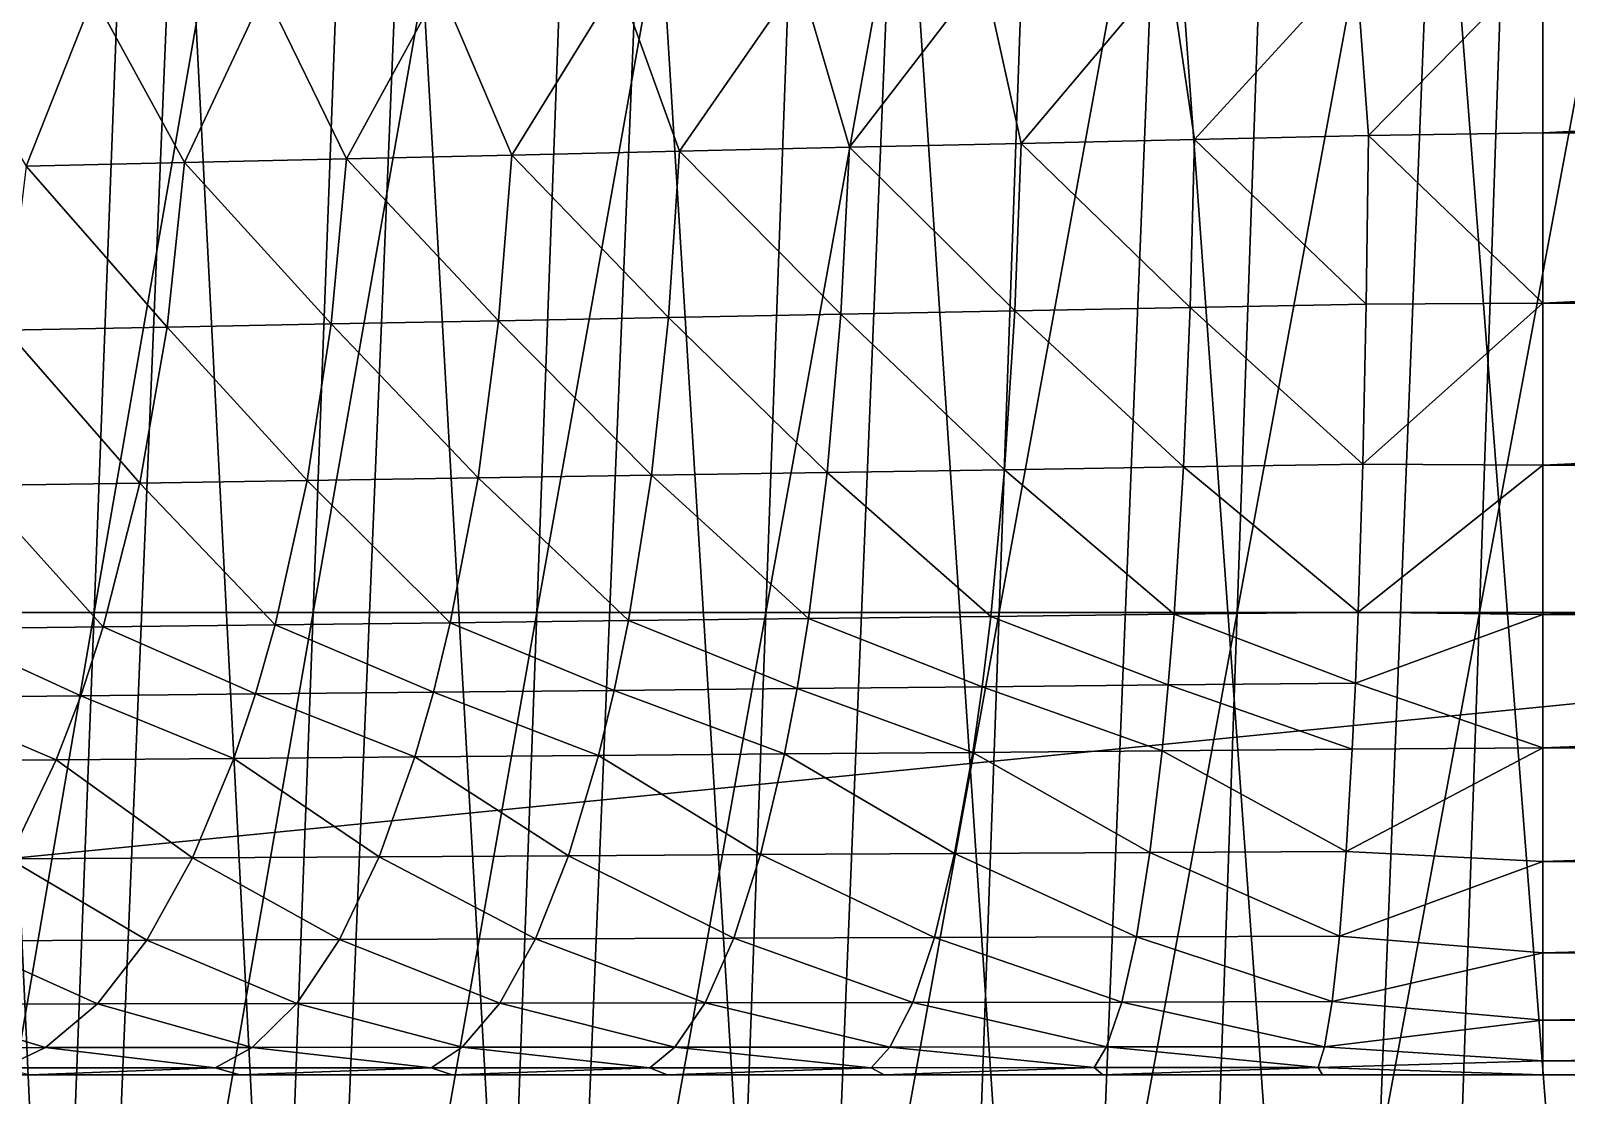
# Model space of a CAD drawing. Extents: x -53 to 3.8, y 0 to 88.2.
# Drawn here: x -42.358 to -39.608, y 10.676 to 12.583 of the extents above; entities that cross this region are included whole.
import ezdxf

# ---------------------------------------------------------------- set-up
doc = ezdxf.new("R2010")
doc.units = 0

msp = doc.modelspace()

# ---------------------------------------------------------------- linework, layer by layer
for points in [[(-46.3078, 10.7126), (-5.90286, 14.7126), (-2.82602, 10.7126)], [(-43.253, 14.7126), (-5.90286, 14.7126), (-46.3078, 10.7126)], [(-42.6284, 11.5406, 27.6974), (-42.1356, 14.4258, 27.6098), (-42.5178, 14.4258, 27.2156)], [(-42.2449, 11.5406, 28.096), (-42.1356, 14.4258, 27.6098), (-42.6284, 11.5406, 27.6974)], [(-41.7447, 14.4258, 27.9954), (-42.2449, 11.5406, 28.096), (-41.8526, 11.5406, 28.4859)], [(-42.1356, 14.4258, 27.6098), (-42.2449, 11.5406, 28.096), (-41.7447, 14.4258, 27.9954)], [(-41.3451, 14.4258, 28.372), (-41.8526, 11.5406, 28.4859), (-41.4515, 11.5406, 28.8669)], [(-41.7447, 14.4258, 27.9954), (-41.8526, 11.5406, 28.4859), (-41.3451, 14.4258, 28.372)], [(-41.4515, 11.5406, 28.8669), (-40.937, 14.4258, 28.7396), (-41.3451, 14.4258, 28.372)], [(-41.0417, 11.5406, 29.2386), (-40.937, 14.4258, 28.7396), (-41.4515, 11.5406, 28.8669)], [(-41.0417, 11.5406, 29.2386), (-40.5207, 14.4258, 29.0979), (-40.937, 14.4258, 28.7396)], [(-40.6236, 11.5406, 29.6009), (-40.5207, 14.4258, 29.0979), (-41.0417, 11.5406, 29.2386)], [(-40.0964, 14.4258, 29.4466), (-40.6236, 11.5406, 29.6009), (-40.1973, 11.5406, 29.9536)], [(-40.5207, 14.4258, 29.0979), (-40.6236, 11.5406, 29.6009), (-40.0964, 14.4258, 29.4466)], [(-39.6643, 14.4258, 29.7857), (-40.1973, 11.5406, 29.9536), (-39.7632, 11.5406, 30.2966)], [(-40.0964, 14.4258, 29.4466), (-40.1973, 11.5406, 29.9536), (-39.6643, 14.4258, 29.7857)], [(-39.7632, 11.5406, 30.2966), (-39.2248, 14.4258, 30.1151), (-39.6643, 14.4258, 29.7857)], [(-39.3215, 11.5406, 30.6298), (-39.2248, 14.4258, 30.1151), (-39.7632, 11.5406, 30.2966)], [(-42.4769, 13.1717, 20.9097), (-42.2737, 8.78113, 22.2092), (-42.6588, 8.78113, 21.5644)], [(-42.0915, 13.1717, 21.5422), (-42.2737, 8.78113, 22.2092), (-42.4769, 13.1717, 20.9097)], [(-42.2737, 8.78113, 22.2092), (-42.0915, 13.1717, 21.5422), (-41.8657, 8.78113, 22.8398)], [(-41.8657, 8.78113, 22.8398), (-42.0915, 13.1717, 21.5422), (-41.6837, 13.1717, 22.1606)], [(-41.8657, 8.78113, 22.8398), (-41.6837, 13.1717, 22.1606), (-41.4352, 8.78113, 23.4554)], [(-41.4352, 8.78113, 23.4554), (-41.6837, 13.1717, 22.1606), (-41.2542, 13.1717, 22.7641)], [(-41.4352, 8.78113, 23.4554), (-41.2542, 13.1717, 22.7641), (-40.9828, 8.78113, 24.0551)], [(-40.9828, 8.78113, 24.0551), (-41.2542, 13.1717, 22.7641), (-40.8032, 13.1717, 23.352)], [(-40.8032, 13.1717, 23.352), (-40.509, 8.78113, 24.6381), (-40.9828, 8.78113, 24.0551)], [(-40.3315, 13.1717, 23.9234), (-40.509, 8.78113, 24.6381), (-40.8032, 13.1717, 23.352)], [(-40.3315, 13.1717, 23.9234), (-40.0142, 8.78113, 25.2035), (-40.509, 8.78113, 24.6381)], [(-39.8393, 13.1717, 24.4774), (-40.0142, 8.78113, 25.2035), (-40.3315, 13.1717, 23.9234)], [(-40.0142, 8.78113, 25.2035), (-39.8393, 13.1717, 24.4774), (-39.499, 8.78113, 25.7505)], [(-39.499, 8.78113, 25.7505), (-39.8393, 13.1717, 24.4774), (-39.3273, 13.1717, 25.0133)], [(-39.962, 12.3952, 3.98258), (-39.6496, 12.7126, 4), (-39.9848, 12.704, 4.00929)], [(-39.6496, 12.3998, 3.97538), (-39.6496, 12.7126, 4), (-39.962, 12.3952, 3.98258)], [(-39.6496, 12.3998, 3.97538), (-33.3829, 12.7126, 4), (-39.6496, 12.7126, 4)], [(-33.3829, 12.3998, 3.97538), (-33.3829, 12.7126, 4), (-39.6496, 12.3998, 3.97538)], [(-40.8916, 12.374, 4.09927), (-40.6512, 12.6868, 4.08334), (-40.9803, 12.6783, 4.14791)], [(-40.5838, 12.381, 4.04445), (-40.6512, 12.6868, 4.08334), (-40.8916, 12.374, 4.09927)], [(-40.5838, 12.381, 4.04445), (-40.319, 12.6954, 4.03711), (-40.6512, 12.6868, 4.08334)], [(-40.2736, 12.3881, 4.00553), (-40.319, 12.6954, 4.03711), (-40.5838, 12.381, 4.04445)], [(-40.2736, 12.3881, 4.00553), (-39.9848, 12.704, 4.00929), (-40.319, 12.6954, 4.03711)], [(-39.962, 12.3952, 3.98258), (-39.9848, 12.704, 4.00929), (-40.2736, 12.3881, 4.00553)], [(-41.9389, 12.6536, 4.4493), (-41.7925, 12.3535, 4.35769), (-41.6251, 12.6617, 4.33123)], [(-41.7925, 12.3535, 4.35769), (-41.4967, 12.3602, 4.25614), (-41.6251, 12.6617, 4.33123)], [(-41.6251, 12.6617, 4.33123), (-41.4967, 12.3602, 4.25614), (-41.3052, 12.67, 4.23065)], [(-41.3052, 12.67, 4.23065), (-41.4967, 12.3602, 4.25614), (-41.1961, 12.3671, 4.16991)], [(-41.1961, 12.3671, 4.16991), (-40.9803, 12.6783, 4.14791), (-41.3052, 12.67, 4.23065)], [(-40.8916, 12.374, 4.09927), (-40.9803, 12.6783, 4.14791), (-41.1961, 12.3671, 4.16991)], [(-42.5444, 12.638, 4.73653), (-42.3665, 12.3404, 4.60566), (-42.2457, 12.6457, 4.58452)], [(-42.3665, 12.3404, 4.60566), (-42.0827, 12.3469, 4.47428), (-42.2457, 12.6457, 4.58452)], [(-42.2457, 12.6457, 4.58452), (-42.0827, 12.3469, 4.47428), (-41.9389, 12.6536, 4.4493)], [(-42.0827, 12.3469, 4.47428), (-41.7925, 12.3535, 4.35769), (-41.9389, 12.6536, 4.4493)], [(-40.5952, 12.0812, 3.97078), (-40.5838, 12.381, 4.04445), (-40.8916, 12.374, 4.09927)], [(-40.2812, 12.0873, 3.9322), (-40.5838, 12.381, 4.04445), (-40.5952, 12.0812, 3.97078)], [(-40.2812, 12.0873, 3.9322), (-40.2736, 12.3881, 4.00553), (-40.5838, 12.381, 4.04445)], [(-39.9657, 12.0933, 3.90979), (-40.2736, 12.3881, 4.00553), (-40.2812, 12.0873, 3.9322)], [(-39.9657, 12.0933, 3.90979), (-39.962, 12.3952, 3.98258), (-40.2736, 12.3881, 4.00553)], [(-39.6496, 12.0946, 3.90211), (-39.962, 12.3952, 3.98258), (-39.9657, 12.0933, 3.90979)], [(-39.6496, 12.0946, 3.90211), (-39.6496, 12.3998, 3.97538), (-39.962, 12.3952, 3.98258)], [(-39.6496, 12.0946, 3.90211), (-33.3829, 12.3998, 3.97538), (-39.6496, 12.3998, 3.97538)], [(-33.3829, 12.0946, 3.90211), (-33.3829, 12.3998, 3.97538), (-39.6496, 12.0946, 3.90211)], [(-41.7925, 12.3535, 4.35769), (-42.0827, 12.3469, 4.47428), (-41.8199, 12.0577, 4.28496)], [(-41.5201, 12.0634, 4.18283), (-41.7925, 12.3535, 4.35769), (-41.8199, 12.0577, 4.28496)], [(-41.4967, 12.3602, 4.25614), (-41.7925, 12.3535, 4.35769), (-41.5201, 12.0634, 4.18283)], [(-41.2155, 12.0693, 4.09625), (-41.4967, 12.3602, 4.25614), (-41.5201, 12.0634, 4.18283)], [(-41.4967, 12.3602, 4.25614), (-41.2155, 12.0693, 4.09625), (-41.1961, 12.3671, 4.16991)], [(-41.1961, 12.3671, 4.16991), (-41.2155, 12.0693, 4.09625), (-40.907, 12.0752, 4.02549)], [(-40.907, 12.0752, 4.02549), (-40.8916, 12.374, 4.09927), (-41.1961, 12.3671, 4.16991)], [(-40.5952, 12.0812, 3.97078), (-40.8916, 12.374, 4.09927), (-40.907, 12.0752, 4.02549)], [(-42.1141, 12.052, 4.40238), (-42.3665, 12.3404, 4.60566), (-42.4019, 12.0465, 4.53481)], [(-42.0827, 12.3469, 4.47428), (-42.3665, 12.3404, 4.60566), (-42.1141, 12.052, 4.40238)], [(-41.8199, 12.0577, 4.28496), (-42.0827, 12.3469, 4.47428), (-42.1141, 12.052, 4.40238)], [(-40.6137, 11.7965, 3.85235), (-40.5952, 12.0812, 3.97078), (-40.907, 12.0752, 4.02549)], [(-40.2935, 11.8015, 3.81352), (-40.5952, 12.0812, 3.97078), (-40.6137, 11.7965, 3.85235)], [(-40.2935, 11.8015, 3.81352), (-40.2812, 12.0873, 3.9322), (-40.5952, 12.0812, 3.97078)], [(-39.9718, 11.8065, 3.79119), (-40.2812, 12.0873, 3.9322), (-40.2935, 11.8015, 3.81352)], [(-39.9718, 11.8065, 3.79119), (-39.9657, 12.0933, 3.90979), (-40.2812, 12.0873, 3.9322)], [(-39.6496, 12.0946, 3.90211), (-39.9657, 12.0933, 3.90979), (-39.9718, 11.8065, 3.79119)], [(-39.6496, 11.8047, 3.78201), (-39.6496, 12.0946, 3.90211), (-39.9718, 11.8065, 3.79119)], [(-39.6496, 11.8047, 3.78201), (-33.3829, 12.0946, 3.90211), (-39.6496, 12.0946, 3.90211)], [(-33.3829, 11.8047, 3.78201), (-33.3829, 12.0946, 3.90211), (-39.6496, 11.8047, 3.78201)], [(-42.1141, 12.052, 4.40238), (-42.4019, 12.0465, 4.53481), (-42.1631, 11.7726, 4.29017)], [(-41.8629, 11.7772, 4.17084), (-42.1141, 12.052, 4.40238), (-42.1631, 11.7726, 4.29017)], [(-41.8199, 12.0577, 4.28496), (-42.1141, 12.052, 4.40238), (-41.8629, 11.7772, 4.17084)], [(-41.557, 11.7819, 4.06713), (-41.8199, 12.0577, 4.28496), (-41.8629, 11.7772, 4.17084)], [(-41.5201, 12.0634, 4.18283), (-41.8199, 12.0577, 4.28496), (-41.557, 11.7819, 4.06713)], [(-41.2463, 11.7867, 3.9793), (-41.5201, 12.0634, 4.18283), (-41.557, 11.7819, 4.06713)], [(-41.2155, 12.0693, 4.09625), (-41.5201, 12.0634, 4.18283), (-41.2463, 11.7867, 3.9793)], [(-40.9316, 11.7916, 3.90763), (-41.2155, 12.0693, 4.09625), (-41.2463, 11.7867, 3.9793)], [(-41.2155, 12.0693, 4.09625), (-40.9316, 11.7916, 3.90763), (-40.907, 12.0752, 4.02549)], [(-40.907, 12.0752, 4.02549), (-40.9316, 11.7916, 3.90763), (-40.6137, 11.7965, 3.85235)], [(-42.1631, 11.7726, 4.29017), (-42.4019, 12.0465, 4.53481), (-42.4568, 11.7681, 4.42486)], [(-40.3101, 11.5376, 3.65228), (-40.2935, 11.8015, 3.81352), (-40.6137, 11.7965, 3.85235)], [(-39.9802, 11.5415, 3.62959), (-40.2935, 11.8015, 3.81352), (-40.3101, 11.5376, 3.65228)], [(-39.9802, 11.5415, 3.62959), (-39.9718, 11.8065, 3.79119), (-40.2935, 11.8015, 3.81352)], [(-39.6496, 11.8047, 3.78201), (-39.9718, 11.8065, 3.79119), (-39.9802, 11.5415, 3.62959)], [(-39.6496, 11.5371, 3.61803), (-39.6496, 11.8047, 3.78201), (-39.9802, 11.5415, 3.62959)], [(-39.6496, 11.5371, 3.61803), (-33.3829, 11.8047, 3.78201), (-39.6496, 11.8047, 3.78201)], [(-33.3829, 11.5371, 3.61803), (-33.3829, 11.8047, 3.78201), (-39.6496, 11.5371, 3.61803)], [(-41.8629, 11.7772, 4.17084), (-42.1631, 11.7726, 4.29017), (-41.9204, 11.5186, 4.01796)], [(-41.6066, 11.5223, 3.91171), (-41.8629, 11.7772, 4.17084), (-41.9204, 11.5186, 4.01796)], [(-41.557, 11.7819, 4.06713), (-41.8629, 11.7772, 4.17084), (-41.6066, 11.5223, 3.91171)], [(-41.2877, 11.526, 3.82178), (-41.557, 11.7819, 4.06713), (-41.6066, 11.5223, 3.91171)], [(-41.2463, 11.7867, 3.9793), (-41.557, 11.7819, 4.06713), (-41.2877, 11.526, 3.82178)], [(-40.9648, 11.5298, 3.74844), (-41.2463, 11.7867, 3.9793), (-41.2877, 11.526, 3.82178)], [(-40.9316, 11.7916, 3.90763), (-41.2463, 11.7867, 3.9793), (-40.9648, 11.5298, 3.74844)], [(-40.6386, 11.5337, 3.69191), (-40.9316, 11.7916, 3.90763), (-40.9648, 11.5298, 3.74844)], [(-40.9316, 11.7916, 3.90763), (-40.6386, 11.5337, 3.69191), (-40.6137, 11.7965, 3.85235)], [(-40.6137, 11.7965, 3.85235), (-40.6386, 11.5337, 3.69191), (-40.3101, 11.5376, 3.65228)], [(-42.2286, 11.515, 4.14025), (-42.4568, 11.7681, 4.42486), (-42.5301, 11.5115, 4.2783)], [(-42.1631, 11.7726, 4.29017), (-42.4568, 11.7681, 4.42486), (-42.2286, 11.515, 4.14025)], [(-41.9204, 11.5186, 4.01796), (-42.1631, 11.7726, 4.29017), (-42.2286, 11.515, 4.14025)], [(-42.739, 8.65545, 28.1793), (-42.2449, 11.5406, 28.096), (-42.6284, 11.5406, 27.6974)], [(-42.3543, 8.65545, 28.5823), (-42.2449, 11.5406, 28.096), (-42.739, 8.65545, 28.1793)], [(-41.8526, 11.5406, 28.4859), (-42.3543, 8.65545, 28.5823), (-41.9605, 8.65545, 28.9765)], [(-42.2449, 11.5406, 28.096), (-42.3543, 8.65545, 28.5823), (-41.8526, 11.5406, 28.4859)], [(-41.4515, 11.5406, 28.8669), (-41.9605, 8.65545, 28.9765), (-41.5579, 8.65545, 29.3617)], [(-41.8526, 11.5406, 28.4859), (-41.9605, 8.65545, 28.9765), (-41.4515, 11.5406, 28.8669)], [(-41.2877, 11.526, 3.82178), (-41.6066, 11.5223, 3.91171), (-41.3132, 11.4011, 3.72506)], [(-41.5579, 8.65545, 29.3617), (-41.0417, 11.5406, 29.2386), (-41.4515, 11.5406, 28.8669)], [(-41.1464, 8.65545, 29.7376), (-41.0417, 11.5406, 29.2386), (-41.5579, 8.65545, 29.3617)], [(-40.9852, 11.4043, 3.65056), (-41.2877, 11.526, 3.82178), (-41.3132, 11.4011, 3.72506)], [(-40.9648, 11.5298, 3.74844), (-41.2877, 11.526, 3.82178), (-40.9852, 11.4043, 3.65056)], [(-41.1464, 8.65545, 29.7376), (-40.6236, 11.5406, 29.6009), (-41.0417, 11.5406, 29.2386)], [(-40.7265, 8.65545, 30.1039), (-40.6236, 11.5406, 29.6009), (-41.1464, 8.65545, 29.7376)], [(-40.654, 11.4076, 3.59315), (-40.9648, 11.5298, 3.74844), (-40.9852, 11.4043, 3.65056)], [(-40.6386, 11.5337, 3.69191), (-40.9648, 11.5298, 3.74844), (-40.654, 11.4076, 3.59315)], [(-40.1973, 11.5406, 29.9536), (-40.7265, 8.65545, 30.1039), (-40.2983, 8.65545, 30.4606)], [(-40.6236, 11.5406, 29.6009), (-40.7265, 8.65545, 30.1039), (-40.1973, 11.5406, 29.9536)], [(-40.3204, 11.4109, 3.5529), (-40.6386, 11.5337, 3.69191), (-40.654, 11.4076, 3.59315)], [(-40.6386, 11.5337, 3.69191), (-40.3204, 11.4109, 3.5529), (-40.3101, 11.5376, 3.65228)], [(-40.3101, 11.5376, 3.65228), (-40.3204, 11.4109, 3.5529), (-39.9853, 11.4143, 3.52985)], [(-39.9853, 11.4143, 3.52985), (-39.9802, 11.5415, 3.62959), (-40.3101, 11.5376, 3.65228)], [(-39.7632, 11.5406, 30.2966), (-40.2983, 8.65545, 30.4606), (-39.8621, 8.65545, 30.8075)], [(-40.1973, 11.5406, 29.9536), (-40.2983, 8.65545, 30.4606), (-39.7632, 11.5406, 30.2966)], [(-39.6496, 11.5371, 3.61803), (-39.9802, 11.5415, 3.62959), (-39.9853, 11.4143, 3.52985)], [(-39.6496, 11.2984, 3.41421), (-39.6496, 11.5371, 3.61803), (-39.9853, 11.4143, 3.52985)], [(-39.8621, 8.65545, 30.8075), (-39.3215, 11.5406, 30.6298), (-39.7632, 11.5406, 30.2966)], [(-39.4182, 8.65545, 31.1445), (-39.3215, 11.5406, 30.6298), (-39.8621, 8.65545, 30.8075)], [(-39.6496, 11.2984, 3.41421), (-33.3829, 11.5371, 3.61803), (-39.6496, 11.5371, 3.61803)], [(-33.3829, 11.2984, 3.41421), (-33.3829, 11.5371, 3.61803), (-39.6496, 11.2984, 3.41421)], [(-42.2686, 11.3916, 4.04852), (-42.5301, 11.5115, 4.2783), (-42.5748, 11.3886, 4.18874)], [(-42.2286, 11.515, 4.14025), (-42.5301, 11.5115, 4.2783), (-42.2686, 11.3916, 4.04852)], [(-41.9557, 11.3947, 3.92432), (-42.2286, 11.515, 4.14025), (-42.2686, 11.3916, 4.04852)], [(-41.9204, 11.5186, 4.01796), (-42.2286, 11.515, 4.14025), (-41.9557, 11.3947, 3.92432)], [(-41.637, 11.3978, 3.8164), (-41.9204, 11.5186, 4.01796), (-41.9557, 11.3947, 3.92432)], [(-41.6066, 11.5223, 3.91171), (-41.9204, 11.5186, 4.01796), (-41.637, 11.3978, 3.8164)], [(-41.3132, 11.4011, 3.72506), (-41.6066, 11.5223, 3.91171), (-41.637, 11.3978, 3.8164)], [(-42.3125, 11.2765, 3.94811), (-42.5748, 11.3886, 4.18874), (-42.6238, 11.274, 4.09076)], [(-42.2686, 11.3916, 4.04852), (-42.5748, 11.3886, 4.18874), (-42.3125, 11.2765, 3.94811)], [(-41.9944, 11.2791, 3.82174), (-42.2686, 11.3916, 4.04852), (-42.3125, 11.2765, 3.94811)], [(-41.9557, 11.3947, 3.92432), (-42.2686, 11.3916, 4.04852), (-41.9944, 11.2791, 3.82174)], [(-41.6703, 11.2818, 3.71194), (-41.9557, 11.3947, 3.92432), (-41.9944, 11.2791, 3.82174)], [(-41.637, 11.3978, 3.8164), (-41.9557, 11.3947, 3.92432), (-41.6703, 11.2818, 3.71194)], [(-41.3411, 11.2845, 3.61898), (-41.637, 11.3978, 3.8164), (-41.6703, 11.2818, 3.71194)], [(-41.3132, 11.4011, 3.72506), (-41.637, 11.3978, 3.8164), (-41.3411, 11.2845, 3.61898)], [(-41.0077, 11.2872, 3.54316), (-41.3132, 11.4011, 3.72506), (-41.3411, 11.2845, 3.61898)], [(-40.9852, 11.4043, 3.65056), (-41.3132, 11.4011, 3.72506), (-41.0077, 11.2872, 3.54316)], [(-40.6709, 11.29, 3.4847), (-40.9852, 11.4043, 3.65056), (-41.0077, 11.2872, 3.54316)], [(-40.654, 11.4076, 3.59315), (-40.9852, 11.4043, 3.65056), (-40.6709, 11.29, 3.4847)], [(-40.3317, 11.2928, 3.44369), (-40.654, 11.4076, 3.59315), (-40.6709, 11.29, 3.4847)], [(-40.3204, 11.4109, 3.5529), (-40.654, 11.4076, 3.59315), (-40.3317, 11.2928, 3.44369)], [(-39.9909, 11.2956, 3.42017), (-40.3204, 11.4109, 3.5529), (-40.3317, 11.2928, 3.44369)], [(-40.3204, 11.4109, 3.5529), (-39.9909, 11.2956, 3.42017), (-39.9853, 11.4143, 3.52985)], [(-39.9853, 11.4143, 3.52985), (-39.9909, 11.2956, 3.42017), (-39.6496, 11.2984, 3.41421)], [(-41.9944, 11.2791, 3.82174), (-42.3125, 11.2765, 3.94811), (-42.0685, 11.1012, 3.625)], [(-41.7342, 11.103, 3.51144), (-41.9944, 11.2791, 3.82174), (-42.0685, 11.1012, 3.625)], [(-41.6703, 11.2818, 3.71194), (-41.9944, 11.2791, 3.82174), (-41.7342, 11.103, 3.51144)], [(-41.3947, 11.1049, 3.41525), (-41.6703, 11.2818, 3.71194), (-41.7342, 11.103, 3.51144)], [(-41.3411, 11.2845, 3.61898), (-41.6703, 11.2818, 3.71194), (-41.3947, 11.1049, 3.41525)], [(-41.0508, 11.1068, 3.33673), (-41.3411, 11.2845, 3.61898), (-41.3947, 11.1049, 3.41525)], [(-41.0077, 11.2872, 3.54316), (-41.3411, 11.2845, 3.61898), (-41.0508, 11.1068, 3.33673)], [(-40.7033, 11.1088, 3.27613), (-41.0077, 11.2872, 3.54316), (-41.0508, 11.1068, 3.33673)], [(-40.6709, 11.29, 3.4847), (-41.0077, 11.2872, 3.54316), (-40.7033, 11.1088, 3.27613)], [(-40.3534, 11.1107, 3.23351), (-40.6709, 11.29, 3.4847), (-40.7033, 11.1088, 3.27613)], [(-40.3317, 11.2928, 3.44369), (-40.6709, 11.29, 3.4847), (-40.3534, 11.1107, 3.23351)], [(-40.0018, 11.1127, 3.20895), (-40.3317, 11.2928, 3.44369), (-40.3534, 11.1107, 3.23351)], [(-39.9909, 11.2956, 3.42017), (-40.3317, 11.2928, 3.44369), (-40.0018, 11.1127, 3.20895)], [(-39.6496, 11.2984, 3.41421), (-40.0018, 11.1127, 3.20895), (-39.6496, 11.0946, 3.17557)], [(-39.9909, 11.2956, 3.42017), (-40.0018, 11.1127, 3.20895), (-39.6496, 11.2984, 3.41421)], [(-39.6496, 11.0946, 3.17557), (-33.3829, 11.2984, 3.41421), (-39.6496, 11.2984, 3.41421)], [(-33.3829, 11.0946, 3.17557), (-33.3829, 11.2984, 3.41421), (-39.6496, 11.0946, 3.17557)], [(-42.3125, 11.2765, 3.94811), (-42.6238, 11.274, 4.09076), (-42.3966, 11.0994, 3.75563)], [(-42.0685, 11.1012, 3.625), (-42.3125, 11.2765, 3.94811), (-42.3966, 11.0994, 3.75563)], [(-42.1505, 10.9537, 3.40728), (-42.3966, 11.0994, 3.75563), (-42.4895, 10.9526, 3.54275)], [(-42.0685, 11.1012, 3.625), (-42.3966, 11.0994, 3.75563), (-42.1505, 10.9537, 3.40728)], [(-41.8051, 10.9549, 3.28944), (-42.0685, 11.1012, 3.625), (-42.1505, 10.9537, 3.40728)], [(-41.7342, 11.103, 3.51144), (-42.0685, 11.1012, 3.625), (-41.8051, 10.9549, 3.28944)], [(-41.4541, 10.956, 3.18954), (-41.7342, 11.103, 3.51144), (-41.8051, 10.9549, 3.28944)], [(-41.3947, 11.1049, 3.41525), (-41.7342, 11.103, 3.51144), (-41.4541, 10.956, 3.18954)], [(-41.0985, 10.9573, 3.10789), (-41.3947, 11.1049, 3.41525), (-41.4541, 10.956, 3.18954)], [(-41.0508, 11.1068, 3.33673), (-41.3947, 11.1049, 3.41525), (-41.0985, 10.9573, 3.10789)], [(-40.7393, 10.9585, 3.04476), (-41.0508, 11.1068, 3.33673), (-41.0985, 10.9573, 3.10789)], [(-40.7033, 11.1088, 3.27613), (-41.0508, 11.1068, 3.33673), (-40.7393, 10.9585, 3.04476)], [(-40.3775, 10.9597, 3.00023), (-40.7033, 11.1088, 3.27613), (-40.7393, 10.9585, 3.04476)], [(-40.3534, 11.1107, 3.23351), (-40.7033, 11.1088, 3.27613), (-40.3775, 10.9597, 3.00023)], [(-40.0139, 10.9609, 2.97436), (-40.3534, 11.1107, 3.23351), (-40.3775, 10.9597, 3.00023)], [(-40.0018, 11.1127, 3.20895), (-40.3534, 11.1107, 3.23351), (-40.0139, 10.9609, 2.97436)], [(-40.0018, 11.1127, 3.20895), (-40.0139, 10.9609, 2.97436), (-39.6496, 11.0946, 3.17557)], [(-39.6496, 11.0946, 3.17557), (-40.0139, 10.9609, 2.97436), (-39.6496, 10.9306, 2.90798)], [(-39.6496, 10.9306, 2.90798), (-33.3829, 11.0946, 3.17557), (-39.6496, 11.0946, 3.17557)], [(-33.3829, 10.9306, 2.90798), (-33.3829, 11.0946, 3.17557), (-39.6496, 10.9306, 2.90798)], [(-42.2389, 10.8396, 3.17272), (-42.4895, 10.9526, 3.54275), (-42.5897, 10.839, 3.3135)], [(-42.1505, 10.9537, 3.40728), (-42.4895, 10.9526, 3.54275), (-42.2389, 10.8396, 3.17272)], [(-41.8814, 10.8402, 3.05017), (-42.1505, 10.9537, 3.40728), (-42.2389, 10.8396, 3.17272)], [(-41.8051, 10.9549, 3.28944), (-42.1505, 10.9537, 3.40728), (-41.8814, 10.8402, 3.05017)], [(-41.5181, 10.8408, 2.94617), (-41.8051, 10.9549, 3.28944), (-41.8814, 10.8402, 3.05017)], [(-41.4541, 10.956, 3.18954), (-41.8051, 10.9549, 3.28944), (-41.5181, 10.8408, 2.94617)], [(-41.1501, 10.8414, 2.86105), (-41.4541, 10.956, 3.18954), (-41.5181, 10.8408, 2.94617)], [(-41.0985, 10.9573, 3.10789), (-41.4541, 10.956, 3.18954), (-41.1501, 10.8414, 2.86105)], [(-40.7782, 10.8421, 2.79509), (-41.0985, 10.9573, 3.10789), (-41.1501, 10.8414, 2.86105)], [(-40.7393, 10.9585, 3.04476), (-41.0985, 10.9573, 3.10789), (-40.7782, 10.8421, 2.79509)], [(-40.4035, 10.8427, 2.74838), (-40.7393, 10.9585, 3.04476), (-40.7782, 10.8421, 2.79509)], [(-40.3775, 10.9597, 3.00023), (-40.7393, 10.9585, 3.04476), (-40.4035, 10.8427, 2.74838)], [(-40.027, 10.8434, 2.72099), (-40.3775, 10.9597, 3.00023), (-40.4035, 10.8427, 2.74838)], [(-40.0139, 10.9609, 2.97436), (-40.3775, 10.9597, 3.00023), (-40.027, 10.8434, 2.72099)], [(-40.0139, 10.9609, 2.97436), (-40.027, 10.8434, 2.72099), (-39.6496, 10.9306, 2.90798)], [(-39.6496, 10.9306, 2.90798), (-40.027, 10.8434, 2.72099), (-39.6496, 10.8105, 2.61803)], [(-39.6496, 10.8105, 2.61803), (-33.3829, 10.9306, 2.90798), (-39.6496, 10.9306, 2.90798)], [(-33.3829, 10.8105, 2.61803), (-33.3829, 10.9306, 2.90798), (-39.6496, 10.8105, 2.61803)], [(-42.332, 10.7611, 2.92564), (-42.5897, 10.839, 3.3135), (-42.6951, 10.7609, 3.07208)], [(-42.2389, 10.8396, 3.17272), (-42.5897, 10.839, 3.3135), (-42.332, 10.7611, 2.92564)], [(-41.9618, 10.7613, 2.79807), (-42.2389, 10.8396, 3.17272), (-42.332, 10.7611, 2.92564)], [(-41.8814, 10.8402, 3.05017), (-42.2389, 10.8396, 3.17272), (-41.9618, 10.7613, 2.79807)], [(-41.5856, 10.7616, 2.68968), (-41.8814, 10.8402, 3.05017), (-41.9618, 10.7613, 2.79807)], [(-41.5181, 10.8408, 2.94617), (-41.8814, 10.8402, 3.05017), (-41.5856, 10.7616, 2.68968)], [(-41.2044, 10.7618, 2.60083), (-41.5181, 10.8408, 2.94617), (-41.5856, 10.7616, 2.68968)], [(-41.1501, 10.8414, 2.86105), (-41.5181, 10.8408, 2.94617), (-41.2044, 10.7618, 2.60083)], [(-40.8191, 10.7621, 2.53182), (-41.1501, 10.8414, 2.86105), (-41.2044, 10.7618, 2.60083)], [(-40.7782, 10.8421, 2.79509), (-41.1501, 10.8414, 2.86105), (-40.8191, 10.7621, 2.53182)], [(-40.4309, 10.7623, 2.48273), (-40.7782, 10.8421, 2.79509), (-40.8191, 10.7621, 2.53182)], [(-40.4035, 10.8427, 2.74838), (-40.7782, 10.8421, 2.79509), (-40.4309, 10.7623, 2.48273)], [(-40.0407, 10.7626, 2.45366), (-40.4035, 10.8427, 2.74838), (-40.4309, 10.7623, 2.48273)], [(-40.027, 10.8434, 2.72099), (-40.4035, 10.8427, 2.74838), (-40.0407, 10.7626, 2.45366)], [(-40.027, 10.8434, 2.72099), (-40.0407, 10.7626, 2.45366), (-39.6496, 10.8105, 2.61803)], [(-39.6496, 10.8105, 2.61803), (-40.0407, 10.7626, 2.45366), (-39.6496, 10.7373, 2.31287)], [(-39.6496, 10.7373, 2.31287), (-33.3829, 10.8105, 2.61803), (-39.6496, 10.8105, 2.61803)], [(-33.3829, 10.7373, 2.31287), (-33.3829, 10.8105, 2.61803), (-39.6496, 10.7373, 2.31287)], [(-42.332, 10.7611, 2.92564), (-42.6951, 10.7609, 3.07208), (-42.4085, 10.7248, 2.7224)], [(-42.028, 10.7249, 2.59066), (-42.332, 10.7611, 2.92564), (-42.4085, 10.7248, 2.7224)], [(-41.9618, 10.7613, 2.79807), (-42.332, 10.7611, 2.92564), (-42.028, 10.7249, 2.59066)], [(-41.6412, 10.725, 2.47863), (-41.9618, 10.7613, 2.79807), (-42.028, 10.7249, 2.59066)], [(-41.5856, 10.7616, 2.68968), (-41.9618, 10.7613, 2.79807), (-41.6412, 10.725, 2.47863)], [(-41.2491, 10.725, 2.38668), (-41.5856, 10.7616, 2.68968), (-41.6412, 10.725, 2.47863)], [(-41.2044, 10.7618, 2.60083), (-41.5856, 10.7616, 2.68968), (-41.2491, 10.725, 2.38668)], [(-40.8529, 10.7251, 2.31511), (-41.2044, 10.7618, 2.60083), (-41.2491, 10.725, 2.38668)], [(-40.8191, 10.7621, 2.53182), (-41.2044, 10.7618, 2.60083), (-40.8529, 10.7251, 2.31511)], [(-40.4535, 10.7252, 2.26404), (-40.8191, 10.7621, 2.53182), (-40.8529, 10.7251, 2.31511)], [(-40.4309, 10.7623, 2.48273), (-40.8191, 10.7621, 2.53182), (-40.4535, 10.7252, 2.26404)], [(-40.0521, 10.7252, 2.23355), (-40.4309, 10.7623, 2.48273), (-40.4535, 10.7252, 2.26404)], [(-40.0407, 10.7626, 2.45366), (-40.4309, 10.7623, 2.48273), (-40.0521, 10.7252, 2.23355)], [(-40.0407, 10.7626, 2.45366), (-40.0521, 10.7252, 2.23355), (-39.6496, 10.7373, 2.31287)], [(-39.6496, 10.7373, 2.31287), (-40.0521, 10.7252, 2.23355), (-39.6496, 10.7126, 2)], [(-39.6496, 10.7126, 2), (-33.3829, 10.7373, 2.31287), (-39.6496, 10.7373, 2.31287)], [(-27.1161, 10.7373, 2.31287), (-33.3829, 10.7373, 2.31287), (-39.6496, 10.7126, 2)], [(-20.8494, 10.7373, 2.31287), (-27.1161, 10.7373, 2.31287), (-39.6496, 10.7126, 2)], [(-39.6496, 10.7126, 2), (-8.31588, 10.7126, 2), (-20.8494, 10.7373, 2.31287)], [(-46.3078, 10.7126), (-40.0442, 10.7126, 2.00969), (-45.8216, 10.7126, 2.17745)], [(-39.6496, 10.7126, 2), (-40.0442, 10.7126, 2.00969), (-46.3078, 10.7126)], [(-2.82602, 10.7126), (-39.6496, 10.7126, 2), (-46.3078, 10.7126)], [(-45.8216, 10.7126, 2.17745), (-41.9838, 10.7126, 2.34611), (-42.3586, 10.7126, 2.46988)], [(-41.6035, 10.7126, 2.24083), (-41.9838, 10.7126, 2.34611), (-45.8216, 10.7126, 2.17745)], [(-41.2184, 10.7126, 2.15437), (-41.6035, 10.7126, 2.24083), (-45.8216, 10.7126, 2.17745)], [(-45.8216, 10.7126, 2.17745), (-40.8295, 10.7126, 2.08697), (-41.2184, 10.7126, 2.15437)], [(-40.4378, 10.7126, 2.03871), (-40.8295, 10.7126, 2.08697), (-45.8216, 10.7126, 2.17745)], [(-40.0442, 10.7126, 2.00969), (-40.4378, 10.7126, 2.03871), (-45.8216, 10.7126, 2.17745)], [(-42.028, 10.7249, 2.59066), (-42.4085, 10.7248, 2.7224), (-42.3586, 10.7126, 2.46988)], [(-41.9838, 10.7126, 2.34611), (-42.028, 10.7249, 2.59066), (-42.3586, 10.7126, 2.46988)], [(-41.6412, 10.725, 2.47863), (-42.028, 10.7249, 2.59066), (-41.9838, 10.7126, 2.34611)], [(-41.6035, 10.7126, 2.24083), (-41.6412, 10.725, 2.47863), (-41.9838, 10.7126, 2.34611)], [(-41.2491, 10.725, 2.38668), (-41.6412, 10.725, 2.47863), (-41.6035, 10.7126, 2.24083)], [(-41.2184, 10.7126, 2.15437), (-41.2491, 10.725, 2.38668), (-41.6035, 10.7126, 2.24083)], [(-40.8529, 10.7251, 2.31511), (-41.2491, 10.725, 2.38668), (-41.2184, 10.7126, 2.15437)], [(-40.8295, 10.7126, 2.08697), (-40.8529, 10.7251, 2.31511), (-41.2184, 10.7126, 2.15437)], [(-40.4535, 10.7252, 2.26404), (-40.8529, 10.7251, 2.31511), (-40.8295, 10.7126, 2.08697)], [(-40.4378, 10.7126, 2.03871), (-40.4535, 10.7252, 2.26404), (-40.8295, 10.7126, 2.08697)], [(-40.0521, 10.7252, 2.23355), (-40.4535, 10.7252, 2.26404), (-40.4378, 10.7126, 2.03871)], [(-40.0442, 10.7126, 2.00969), (-40.0521, 10.7252, 2.23355), (-40.4378, 10.7126, 2.03871)], [(-39.6496, 10.7126, 2), (-40.0521, 10.7252, 2.23355), (-40.0442, 10.7126, 2.00969)], [(-8.31588, 10.7126, 2), (-39.6496, 10.7126, 2), (-2.82602, 10.7126)]]:
    msp.add_3dface(points)

doc.saveas('drawing.dxf')
